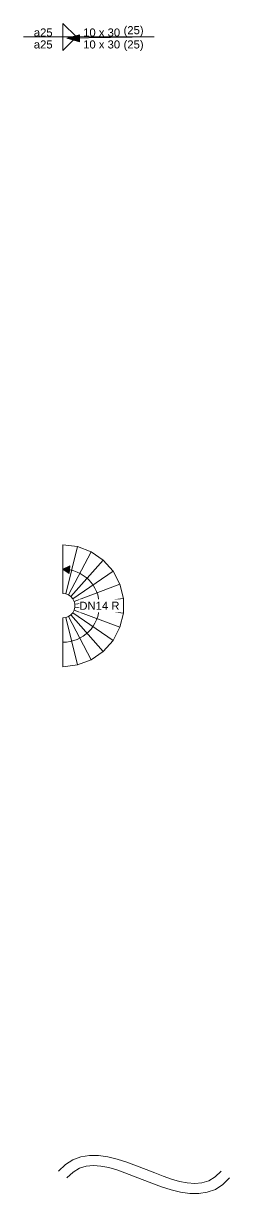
# Model space of a CAD drawing. Header units: millimetres. Extents: x 4596 to 61096, y -48367 to -4834.
# Drawn here: x 4596 to 8460, y -48367 to -26418 of the extents above; entities that cross this region are included whole.
import ezdxf

# ---------------------------------------------------------------- set-up
doc = ezdxf.new("R2010")
doc.units = ezdxf.units.MM
doc.header["$LTSCALE"] = 50
for name, color, linetype, lineweight in [('pio-Circular Stair', 7, 'Continuous', 5), ('pio-HVAC Flex Duct', 7, 'Continuous', 5), ('pio-Welding Sym-Fillet (ISO)', 7, 'Continuous', 5)]:
    doc.layers.add(name, color=color, linetype=linetype, lineweight=lineweight)
doc.styles.add('Arial', font='Arial.ttf')

# ---------------------------------------------------------------- blocks, each defined once
blk = doc.blocks.new('Group-1')
at = {"layer": 'pio-Welding Sym-Fillet (ISO)', "color": 7, "linetype": 'Continuous', "lineweight": 5, "transparency": 33554687}
for p, q in [((0, 0), (0, -254)), ((0, -254), (254, 0))]:
    blk.add_line(p, q, dxfattribs=at)
blk = doc.blocks.new('Group-2')
at = {"layer": 'pio-Welding Sym-Fillet (ISO)', "color": 7, "linetype": 'Continuous', "lineweight": 5, "transparency": 33554687}
for p, q in [((0, 0), (0, 254)), ((0, 254), (254, 0))]:
    blk.add_line(p, q, dxfattribs=at)
blk = doc.blocks.new('obj-12')
at = {"layer": 'pio-Welding Sym-Fillet (ISO)', "linetype": 'Continuous', "lineweight": 0, "transparency": 33554687}
blk.add_hatch(color=7, dxfattribs=at).paths.add_polyline_path([(315, -89), (76, -25), (315, 39)])
at = {"layer": 'pio-Welding Sym-Fillet (ISO)', "color": 7, "linetype": 'Continuous', "lineweight": 5, "transparency": 33554687}
for p, q in [((-738, 0), (1710, 0)), ((1710, 0), (76, -25))]:
    blk.add_line(p, q, dxfattribs=at)
at = {"layer": 'pio-Welding Sym-Fillet (ISO)', "color": 7, "linetype": 'Continuous', "lineweight": 5, "transparency": 33554687, "flags": 128}
blk.add_lwpolyline([(315, -89), (76, -25), (315, 39)], close=True, dxfattribs=at)
at = {"layer": 'pio-Welding Sym-Fillet (ISO)', "color": 7, "transparency": 33554687}
for name in ['Group-2', 'Group-1']:
    blk.add_blockref(name, (0, 0), dxfattribs=at)
at = {"layer": 'pio-Welding Sym-Fillet (ISO)', "color": 7, "transparency": 33554687, "char_height": 151.3, "line_spacing_factor": 0.960695, "style": 'Arial'}
for s, insert, attachment_point in [('a25', (-191, 6), 9), ('10 x 30', (381, 6), 7), (' (25)', (1080, 6), 7), ('a25', (-191, -65), 3), ('10 x 30', (381, -65), 1), (' (25)', (1080, -65), 1)]:
    blk.add_mtext(s, dxfattribs=dict(at, insert=insert, attachment_point=attachment_point))
blk = doc.blocks.new('obj-18 (2D)')
at = {"layer": 'pio-Circular Stair', "color": 0, "flags": 1}
for tag in ['IFC_UUID', 'instanceID']:
    blk.add_attdef(tag, (5334, -38484), '', height=0.18, dxfattribs=at)
at = {"color": 255, "linetype": 'Continuous', "lineweight": 5, "transparency": 33554687}
blk.add_wipeout([(55, 222), (0, 229), (0, 1143), (274, 1110)], dxfattribs=at).dxf.layer = 'pio-Circular Stair'
at = {"layer": 'pio-Circular Stair', "color": 7, "linetype": 'Continuous', "lineweight": 5, "transparency": 33554687, "flags": 128}
blk.add_lwpolyline([(55, 222), (0, 229), (0, 1143), (274, 1110)], dxfattribs=at)
at = {"color": 255, "linetype": 'Continuous', "lineweight": 5, "transparency": 33554687}
blk.add_wipeout([(106, 202), (55, 222), (274, 1110), (531, 1012)], dxfattribs=at).dxf.layer = 'pio-Circular Stair'
at = {"layer": 'pio-Circular Stair', "color": 7, "linetype": 'Continuous', "lineweight": 5, "transparency": 33554687, "flags": 128}
blk.add_lwpolyline([(106, 202), (55, 222), (274, 1110), (531, 1012)], dxfattribs=at)
at = {"color": 255, "linetype": 'Continuous', "lineweight": 5, "transparency": 33554687}
blk.add_wipeout([(152, 171), (106, 202), (531, 1012), (758, 856)], dxfattribs=at).dxf.layer = 'pio-Circular Stair'
at = {"layer": 'pio-Circular Stair', "color": 7, "linetype": 'Continuous', "lineweight": 5, "transparency": 33554687, "flags": 128}
blk.add_lwpolyline([(152, 171), (106, 202), (531, 1012), (758, 856)], dxfattribs=at)
at = {"color": 255, "linetype": 'Continuous', "lineweight": 5, "transparency": 33554687}
blk.add_wipeout([(188, 130), (152, 171), (758, 856), (941, 649)], dxfattribs=at).dxf.layer = 'pio-Circular Stair'
at = {"layer": 'pio-Circular Stair', "color": 7, "linetype": 'Continuous', "lineweight": 5, "transparency": 33554687, "flags": 128}
blk.add_lwpolyline([(188, 130), (152, 171), (758, 856), (941, 649)], dxfattribs=at)
at = {"color": 255, "linetype": 'Continuous', "lineweight": 5, "transparency": 33554687}
blk.add_wipeout([(214, 81), (188, 130), (941, 649), (1069, 405)], dxfattribs=at).dxf.layer = 'pio-Circular Stair'
at = {"layer": 'pio-Circular Stair', "linetype": 'Continuous', "lineweight": 0, "transparency": 33554687}
blk.add_hatch(color=7, dxfattribs=at).paths.add_polyline_path([(120, 602), (0, 686), (133, 748)])
at = {"layer": 'pio-Circular Stair', "color": 7, "linetype": 'Continuous', "lineweight": 5, "transparency": 33554687, "flags": 128}
blk.add_lwpolyline([(120, 602), (0, 686), (133, 748)], close=True, dxfattribs=at)
blk.add_lwpolyline([(214, 81), (188, 130), (941, 649), (1069, 405)], dxfattribs=at)
at = {"color": 255, "linetype": 'Continuous', "lineweight": 5, "transparency": 33554687}
blk.add_wipeout([(227, 28), (214, 81), (1069, 405), (1135, 138)], dxfattribs=at).dxf.layer = 'pio-Circular Stair'
at = {"layer": 'pio-Circular Stair', "color": 7, "linetype": 'Continuous', "lineweight": 5, "transparency": 33554687, "flags": 128}
blk.add_lwpolyline([(227, 28), (214, 81), (1069, 405), (1135, 138)], dxfattribs=at)
at = {"color": 255, "linetype": 'Continuous', "lineweight": 5, "transparency": 33554687}
blk.add_wipeout([(227, -28), (227, 28), (1135, 138), (1135, -138)], dxfattribs=at).dxf.layer = 'pio-Circular Stair'
at = {"layer": 'pio-Circular Stair', "color": 7, "linetype": 'Continuous', "lineweight": 5, "transparency": 33554687, "flags": 128}
blk.add_lwpolyline([(227, -28), (227, 28), (1135, 138), (1135, -138)], dxfattribs=at)
at = {"color": 255, "linetype": 'Continuous', "lineweight": 5, "transparency": 33554687}
blk.add_wipeout([(214, -81), (227, -28), (1135, -138), (1069, -405)], dxfattribs=at).dxf.layer = 'pio-Circular Stair'
at = {"layer": 'pio-Circular Stair', "color": 7, "linetype": 'Continuous', "lineweight": 5, "transparency": 33554687, "flags": 128}
blk.add_lwpolyline([(214, -81), (227, -28), (1135, -138), (1069, -405)], dxfattribs=at)
at = {"color": 255, "linetype": 'Continuous', "lineweight": 5, "transparency": 33554687}
blk.add_wipeout([(188, -130), (214, -81), (1069, -405), (941, -649)], dxfattribs=at).dxf.layer = 'pio-Circular Stair'
at = {"layer": 'pio-Circular Stair', "color": 7, "linetype": 'Continuous', "lineweight": 5, "transparency": 33554687, "flags": 128}
blk.add_lwpolyline([(188, -130), (214, -81), (1069, -405), (941, -649)], dxfattribs=at)
at = {"color": 255, "linetype": 'Continuous', "lineweight": 5, "transparency": 33554687}
blk.add_wipeout([(152, -171), (188, -130), (941, -649), (758, -856)], dxfattribs=at).dxf.layer = 'pio-Circular Stair'
at = {"layer": 'pio-Circular Stair', "color": 7, "linetype": 'Continuous', "lineweight": 5, "transparency": 33554687, "flags": 128}
blk.add_lwpolyline([(152, -171), (188, -130), (941, -649), (758, -856)], dxfattribs=at)
at = {"color": 255, "linetype": 'Continuous', "lineweight": 5, "transparency": 33554687}
blk.add_wipeout([(106, -202), (152, -171), (758, -856), (531, -1012)], dxfattribs=at).dxf.layer = 'pio-Circular Stair'
at = {"layer": 'pio-Circular Stair', "color": 7, "linetype": 'Continuous', "lineweight": 5, "transparency": 33554687, "flags": 128}
blk.add_lwpolyline([(106, -202), (152, -171), (758, -856), (531, -1012)], dxfattribs=at)
at = {"color": 255, "linetype": 'Continuous', "lineweight": 5, "transparency": 33554687}
blk.add_wipeout([(55, -222), (106, -202), (531, -1012), (274, -1110)], dxfattribs=at).dxf.layer = 'pio-Circular Stair'
at = {"layer": 'pio-Circular Stair', "color": 7, "linetype": 'Continuous', "lineweight": 5, "transparency": 33554687, "flags": 128}
blk.add_lwpolyline([(55, -222), (106, -202), (531, -1012), (274, -1110)], dxfattribs=at)
at = {"color": 255, "linetype": 'Continuous', "lineweight": 5, "transparency": 33554687}
blk.add_wipeout([(0, -229), (55, -222), (274, -1110), (0, -1143)], dxfattribs=at).dxf.layer = 'pio-Circular Stair'
at = {"layer": 'pio-Circular Stair', "color": 7, "linetype": 'Continuous', "lineweight": 5, "transparency": 33554687, "flags": 128}
blk.add_lwpolyline([(0, -229), (55, -222), (274, -1110), (0, -1143)], close=True, dxfattribs=at)
at = {"layer": 'pio-Circular Stair', "color": 7, "linetype": 'Continuous', "lineweight": 5, "transparency": 33554687}
blk.add_arc((0, 0), 686, 270, 90, dxfattribs=at)
at = {"color": 255, "linetype": 'Continuous', "lineweight": 5, "transparency": 33554687}
blk.add_wipeout([(307, -121), (1064, -121), (1064, 121), (307, 121)], dxfattribs=at).dxf.layer = 'pio-Circular Stair'
at = {"layer": 'pio-Circular Stair', "color": 7, "transparency": 33554687, "insert": (686, 0), "char_height": 151.3, "attachment_point": 5, "line_spacing_factor": 0.960695, "style": 'Arial'}
blk.add_mtext('DN14 R', dxfattribs=at)
blk = doc.blocks.new('obj-24')
at = {"layer": 'pio-HVAC Flex Duct', "color": 0, "flags": 1}
for tag in ['IFC_UUID', 'instanceID', 'ID', 'Type', 'Size', 'Matl_Area', 'Matl_Gauge', 'DStype', 'DSnum', 'DSupstream', 'DSconnected', 'DScfm', 'UID']:
    blk.add_attdef(tag, (5256, -48924), '', height=0.18, dxfattribs=at)
at = {"color": 255, "linetype": 'Continuous', "lineweight": 5, "transparency": 33554687}
blk.add_wipeout([(-78, 65), (49, 190), (188, 278), (339, 333), (499, 358), (667, 356), (841, 332), (1019, 289), (1200, 232), (1381, 165), (1562, 94), (1724, 30), (1883, -32), (2038, -86), (2188, -129), (2334, -158), (2474, -169), (2608, -157), (2736, -117), (2857, -44), (2970, 65), (3126, -65), (2999, -190), (2860, -278), (2709, -333), (2549, -358), (2381, -356), (2207, -332), (2029, -289), (1848, -232), (1667, -165), (1486, -94), (1324, -30), (1165, 32), (1010, 86), (860, 129), (714, 158), (574, 169), (440, 157), (312, 117), (191, 44), (78, -65)], dxfattribs=at).dxf.layer = 'pio-HVAC Flex Duct'
at = {"layer": 'pio-HVAC Flex Duct', "color": 7, "linetype": 'Continuous', "lineweight": 5, "transparency": 33554687}
for p, q in [((49, 190), (188, 278)), ((188, 278), (339, 333)), ((339, 333), (499, 358)), ((499, 358), (667, 356)), ((667, 356), (841, 332)), ((841, 332), (1019, 289)), ((1019, 289), (1200, 232)), ((1200, 232), (1381, 165)), ((-78, 65), (49, 190)), ((78, -65), (191, 44)), ((191, 44), (312, 117)), ((312, 117), (440, 157)), ((440, 157), (574, 169)), ((574, 169), (714, 158)), ((714, 158), (860, 129)), ((860, 129), (1010, 86)), ((1010, 86), (1165, 32)), ((1165, 32), (1324, -30)), ((1381, 165), (1562, 94)), ((1562, 94), (1724, 30)), ((1724, 30), (1883, -32)), ((2857, -44), (2970, 65)), ((1324, -30), (1486, -94)), ((1486, -94), (1667, -165)), ((1667, -165), (1848, -232)), ((1883, -32), (2038, -86)), ((2038, -86), (2188, -129)), ((2188, -129), (2334, -158)), ((2334, -158), (2474, -169)), ((2474, -169), (2608, -157)), ((2608, -157), (2736, -117)), ((2736, -117), (2857, -44)), ((2860, -278), (2999, -190)), ((2999, -190), (3126, -65)), ((1848, -232), (2029, -289)), ((2029, -289), (2207, -332)), ((2207, -332), (2381, -356)), ((2381, -356), (2549, -358)), ((2549, -358), (2709, -333)), ((2709, -333), (2860, -278))]:
    blk.add_line(p, q, dxfattribs=at)

msp = doc.modelspace()

# ---------------------------------------------------------------- block references
at = {"layer": 'pio-Circular Stair', "color": 7, "transparency": 33554687}
msp.add_blockref('obj-18 (2D)', (5334.4, -37340.8), dxfattribs=at)
at = {"layer": 'pio-HVAC Flex Duct', "color": 7, "transparency": 33554687}
msp.add_blockref('obj-24', (5334.4, -48009.6), dxfattribs=at)
at = {"layer": 'pio-Welding Sym-Fillet (ISO)', "color": 7, "transparency": 33554687}
msp.add_blockref('obj-12', (5334.4, -26672), dxfattribs=at)

doc.saveas('drawing.dxf')
